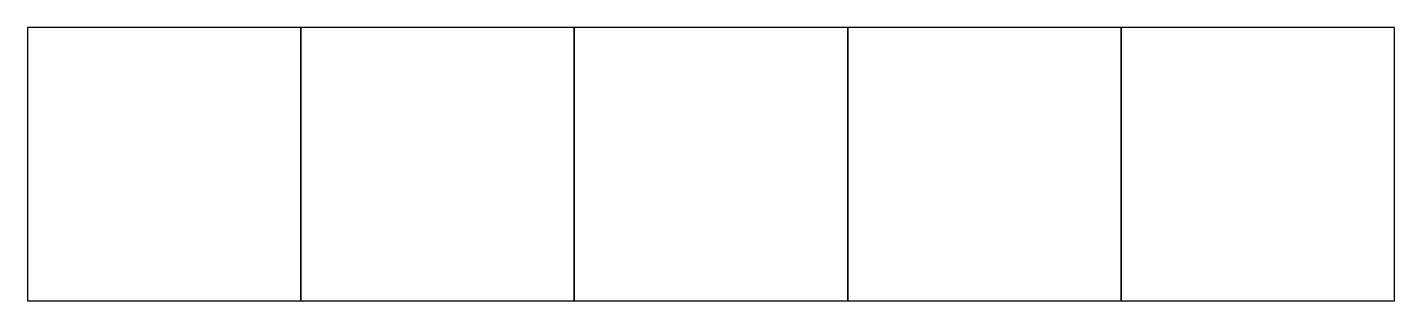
# Model space of a CAD drawing. Header units: millimetres. Extents: x -644 to 19914, y -4560 to 4169.
# Drawn here: x 18166 to 19166, y 3969 to 4169 of the extents above; entities that cross this region are included whole.
import ezdxf

# ---------------------------------------------------------------- set-up
doc = ezdxf.new("R2010")
doc.units = ezdxf.units.MM

msp = doc.modelspace()

# ---------------------------------------------------------------- linework, layer by layer
for points in [[(18166.183, 4168.645), (18166.183, 3968.645), (18366.183, 3968.645), (18366.183, 4168.645), (18166.183, 4168.645)], [(18366.183, 4168.645), (18366.183, 3968.645), (18566.183, 3968.645), (18566.183, 4168.645), (18366.183, 4168.645)], [(18566.183, 4168.645), (18566.183, 3968.645), (18766.183, 3968.645), (18766.183, 4168.645), (18566.183, 4168.645)], [(18766.183, 4168.645), (18766.183, 3968.645), (18966.183, 3968.645), (18966.183, 4168.645), (18766.183, 4168.645)], [(18966.183, 4168.645), (18966.183, 3968.645), (19166.183, 3968.645), (19166.183, 4168.645), (18966.183, 4168.645)]]:
    msp.add_lwpolyline(points)

doc.saveas('drawing.dxf')
